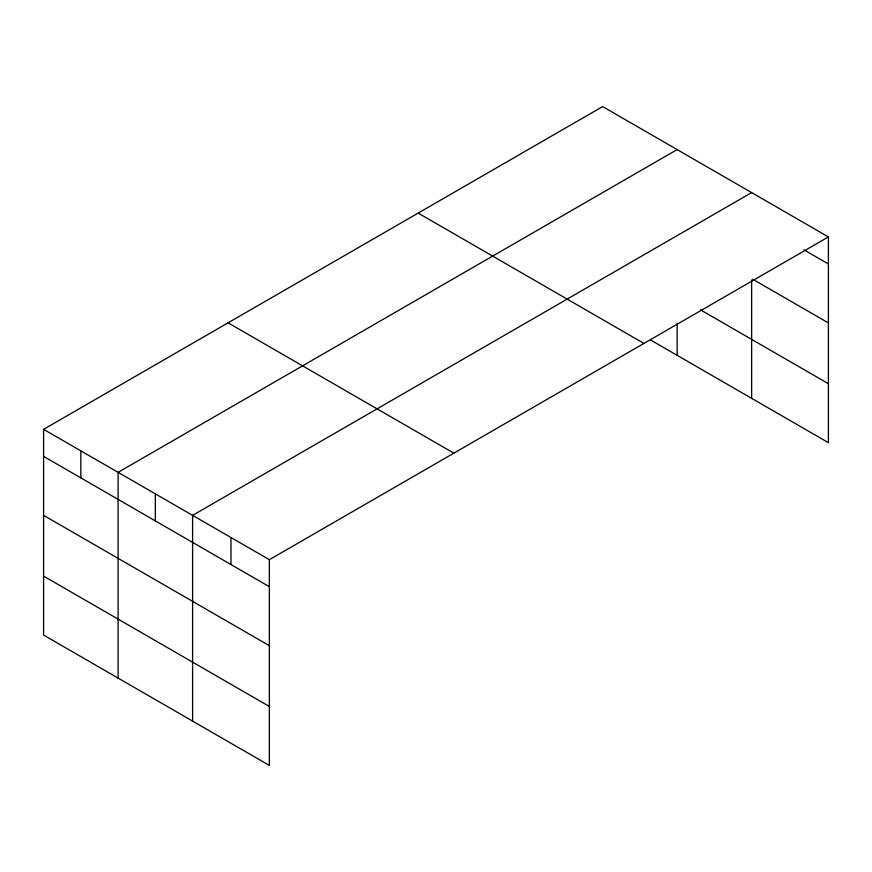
<?xml version="1.0" encoding="UTF-8"?>
<svg xmlns="http://www.w3.org/2000/svg" width="872" height="872" viewBox="0 0 872 872"><rect width="100%" height="100%" fill="white"/><g stroke="black" fill="none" stroke-linecap="round" stroke-linejoin="round"><path stroke-width="1.31" d="M43.6 429.34L269.361 559.682L269.361 765.42L43.6 635.078L43.6 429.34L602.639 106.58L828.4 236.922L828.4 442.66L650.37 339.873M677.141 149.592L118.102 472.352L118.102 678.1M751.642 192.603L192.603 515.363L192.603 721.111M269.361 559.682L828.4 236.922M803.973 249.861L828.4 263.965M752.808 279.291L828.4 322.934M700.423 309.8L828.4 383.691M418.157 213.084L643.918 343.426M228.083 322.825L453.843 453.168M43.6 456.383L269.361 586.725M43.6 515.352L269.361 645.694M43.6 576.109L269.361 706.451M751.642 279.967L751.642 398.351M677.141 323.163L677.141 355.329M230.982 537.523L230.982 564.566M155.347 493.857L155.347 520.9M80.845 450.846L80.845 477.889"/></g></svg>
